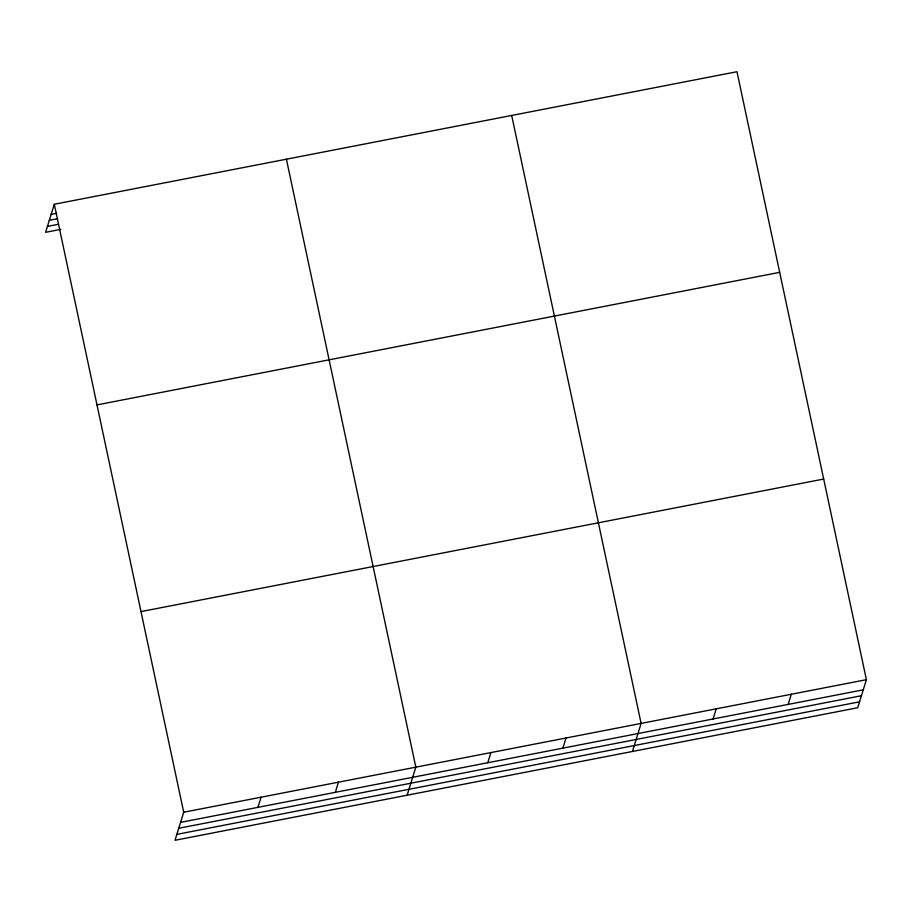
<?xml version="1.0" encoding="UTF-8"?>
<svg xmlns="http://www.w3.org/2000/svg" width="912" height="912" viewBox="0 0 912 912"><rect width="100%" height="100%" fill="white"/><g stroke="black" fill="none" stroke-linecap="round" stroke-linejoin="round"><path stroke-width="1.37" d="M54.287 204.265L183.711 812.227L175.024 840.283L857.713 707.735L866.4 679.679L736.976 71.717L54.287 204.265L45.6 232.321L60.796 229.368M257.948 807.348L261.083 797.202M335.308 792.334L338.455 782.177M407.14 795.207L415.826 767.152L286.402 159.201M487.783 762.728L490.918 752.582M562.875 748.148L566.021 738.002M632.426 751.477L641.113 723.421L511.689 115.459M713.07 718.987L716.205 708.841M788.162 704.406L791.308 694.26M51.14 214.423L56.669 213.351M49.316 220.328L57.604 218.72M47.424 226.415L58.482 224.272M96.991 404.894L779.68 272.346M141.007 611.599L823.684 479.051M183.711 812.227L866.4 679.679M180.576 822.373L863.254 689.825M178.741 828.278L861.43 695.731M176.86 834.366L859.549 701.818"/></g></svg>
